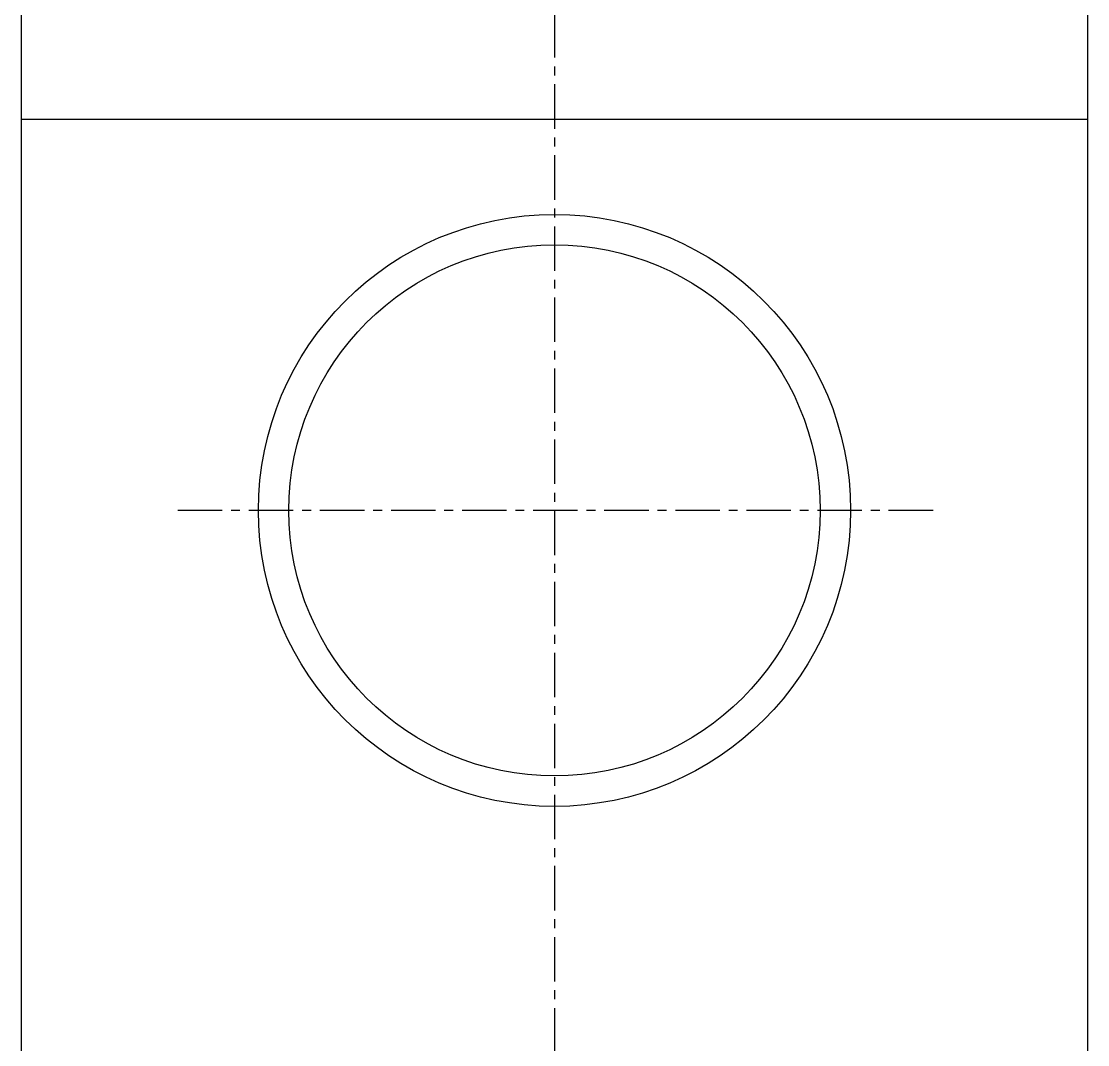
# Model space of a CAD drawing. Extents: x -7 to 305, y -225 to 131.
# Drawn here: x 269.66 to 299.66, y -99.03 to -70.22 of the extents above; entities that cross this region are included whole.
import ezdxf

# ---------------------------------------------------------------- set-up
doc = ezdxf.new("R2010")
doc.units = 0
doc.linetypes.add('CENTER', pattern=[2, 1.25, -0.25, 0.25, -0.25])
doc.layers.get('0').update_dxf_attribs({"linetype": 'CONTINUOUS'})
doc.layers.add('CENTER', color=1, linetype='CENTER')

msp = doc.modelspace()

# ---------------------------------------------------------------- linework, layer by layer
at = {"color": 7, "linetype": 'CONTINUOUS'}
for p, q in [((269.656, -153.988), (269.656, -44.988)), ((299.656, -153.988), (299.656, -49.488)), ((299.656, -72.988), (269.656, -72.988))]:
    msp.add_line(p, q, dxfattribs=at)
at = {"color": 3, "linetype": 'CONTINUOUS'}
msp.add_circle((284.656, -83.988), 8.331, dxfattribs=at)
at = {"color": 7, "linetype": 'CONTINUOUS'}
msp.add_circle((284.656, -83.988), 7.475, dxfattribs=at)
at = {"layer": 'CENTER', "color": 1, "linetype": 'CENTER'}
for p, q in [((284.656, 22.005), (284.656, -159.948)), ((295.306, -83.988), (274.006, -83.988))]:
    msp.add_line(p, q, dxfattribs=at)

doc.saveas('drawing.dxf')
